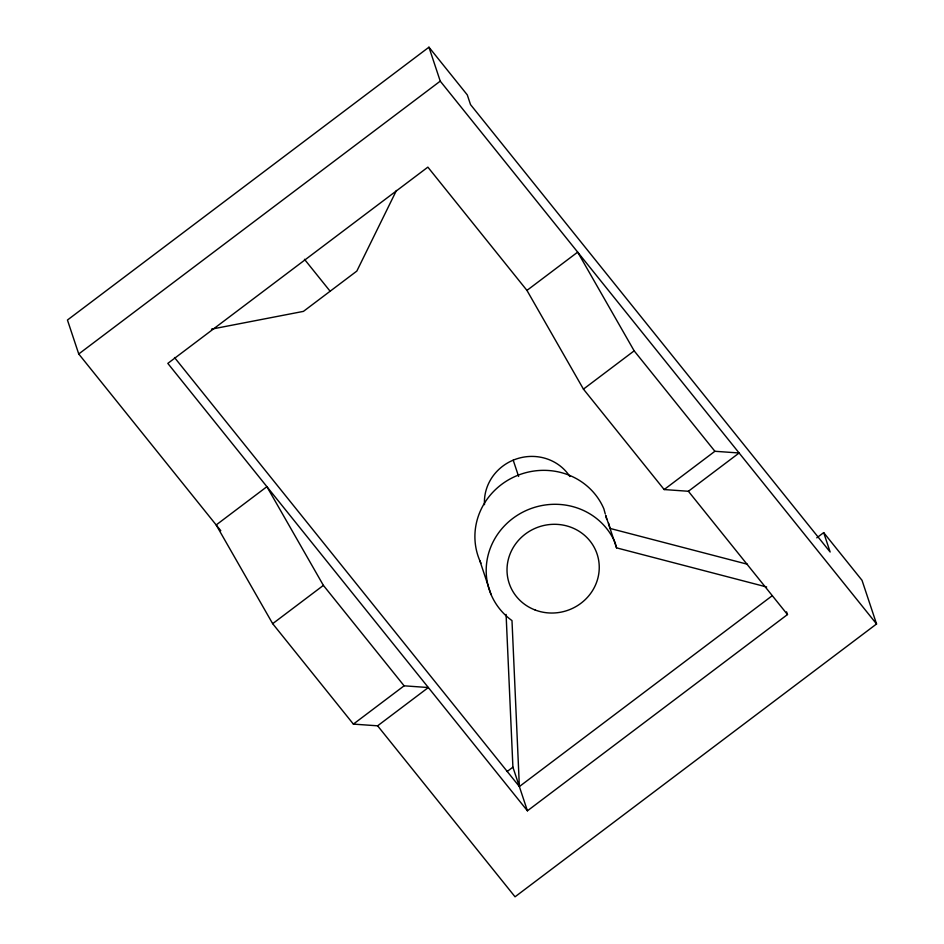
<?xml version="1.0" encoding="UTF-8"?>
<svg xmlns="http://www.w3.org/2000/svg" width="944" height="944" viewBox="0 0 944 944"><rect width="100%" height="100%" fill="white"/><g stroke="black" fill="none" stroke-linecap="round" stroke-linejoin="round"><path stroke-width="1.42" d="M396.433 190.464L356.832 271.081L303.437 311.378L211.48 329.149M816.772 537.844L823.687 532.617L830.142 552.016L470.525 104.607L467.292 94.907L428.954 47.2L67.449 320.028L78.741 353.976L220.79 530.693M78.741 353.976L440.246 81.149L428.954 47.2M526.953 290.41L577.681 252.131L634.167 350.849L714.891 451.279L739.117 452.99L688.388 491.269L664.163 489.558L583.439 389.129L526.953 290.41L427.868 167.135L167.82 363.393L527.425 810.813L787.473 614.556L786.576 611.854M272.674 623.677L323.391 585.386L266.904 486.679L216.176 524.958L272.674 623.677L353.386 724.107L377.612 725.818L428.34 687.539L404.115 685.816L353.386 724.107M583.439 389.129L634.167 350.849M664.163 489.558L714.891 451.279M507.14 771.508L512.911 767.165L506.09 614.414M174.498 357.505L519.365 786.564L772.345 595.629M823.687 532.617L862.025 580.324L876.551 623.972L515.046 896.8L377.612 725.818M747.459 564.252L610.084 528.439L608.703 523.342M606.756 519.412L605.623 515.271L616.538 547.85L766.658 586.979M440.246 81.149L876.551 623.972M688.388 491.269L787.473 614.556M304.452 259.281L330.129 291.236M323.391 585.386L404.115 685.816M513.206 460.165L518.622 476.46M479.812 560.653L491.104 594.602M512.911 767.165L527.425 810.813M616.538 547.85L615.146 542.741A67.248 64.062 -18.4 0 0 512.769 518.457A67.248 64.062 -18.4 0 0 511.99 620.597L519.365 786.564M605.246 513.89L603.853 508.792A67.248 64.062 -18.4 0 0 515.33 476.366A67.248 64.062 -18.4 0 0 480.956 563.179M484.496 504.651A46.327 44.144 -18.4 0 1 516.746 458.843A46.327 44.144 -18.4 0 1 569.869 476.519M535.165 610.013A46.327 44.144 -18.4 0 0 598.897 561.928A46.327 44.144 -18.4 0 0 525.312 534.068A46.327 44.144 -18.4 0 0 535.165 610.013"/></g></svg>
